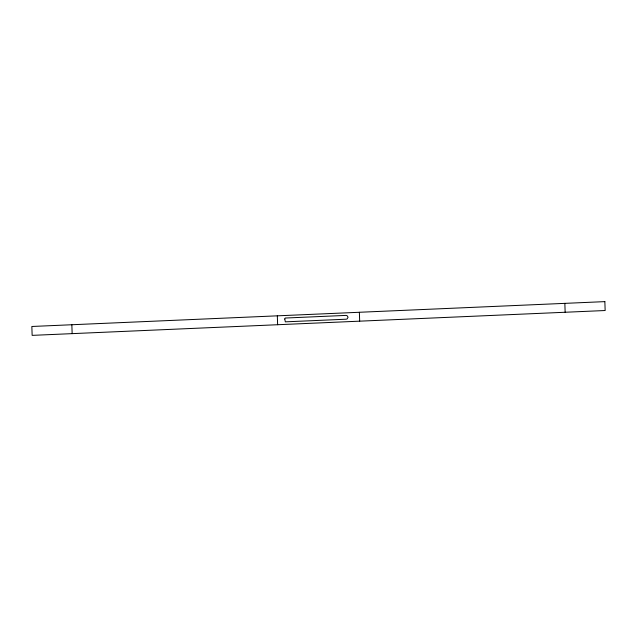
<?xml version="1.0" encoding="UTF-8"?>
<svg xmlns="http://www.w3.org/2000/svg" width="637" height="637" viewBox="0 0 637 637"><rect width="100%" height="100%" fill="white"/><g stroke="black" fill="none" stroke-linecap="round" stroke-linejoin="round"><path stroke-width="0.96" d="M564.852 303.363L565.146 312.249M359.372 312.273L359.674 321.167M277.326 315.833L277.628 324.727M71.854 324.751L72.148 333.637M284.771 319.01L285.328 321.844L346.122 319.209L347.125 318.914L348.081 317.218L347.014 315.61L345.995 315.403L285.201 318.038L284.771 319.01M604.855 301.627L31.85 326.478L32.145 335.373L605.15 310.522L604.855 301.627"/></g></svg>
